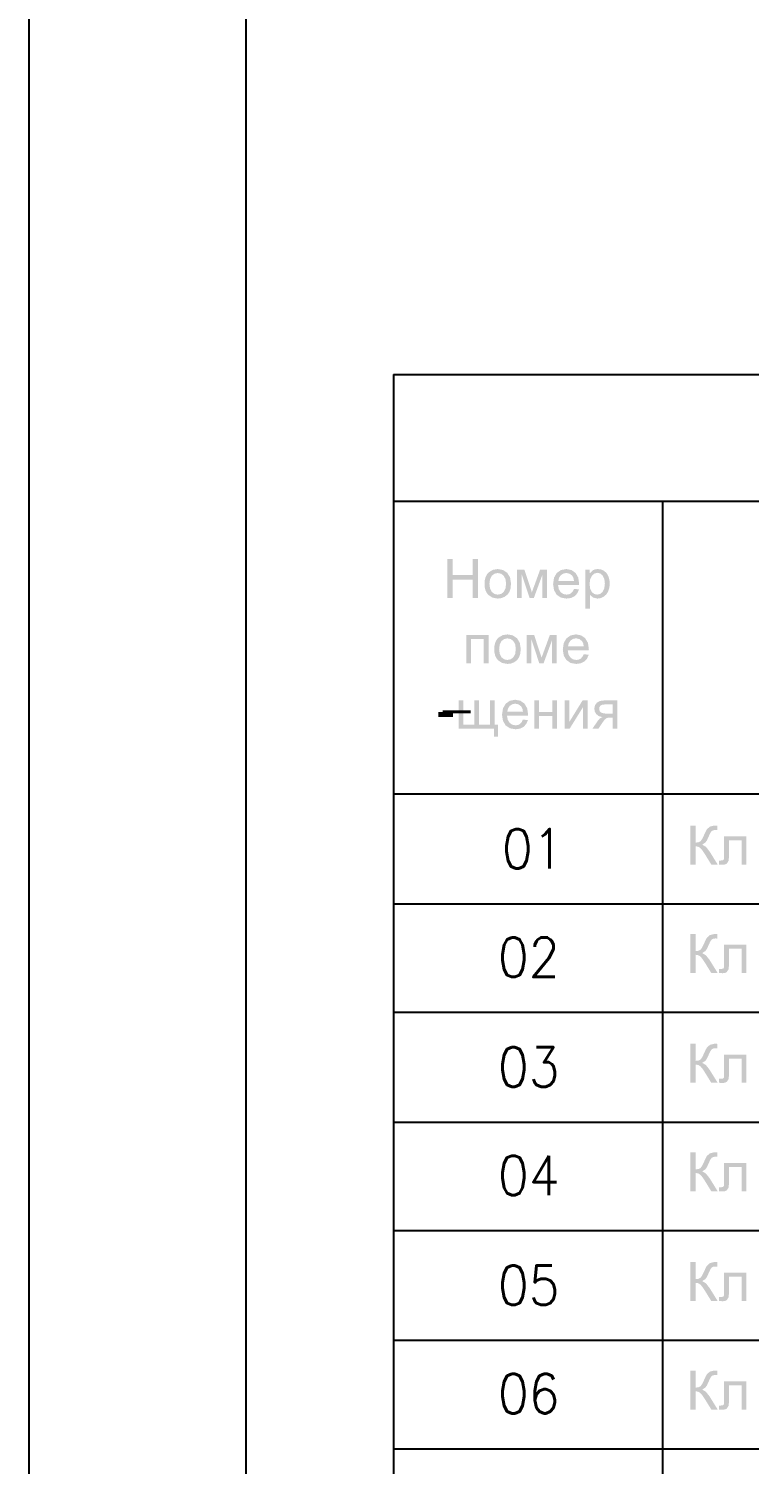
# Model space of a CAD drawing. Header units: millimetres. Extents: x 0 to 420, y 0 to 297.
# Drawn here: x 0.21 to 23.55, y 203.92 to 250.42 of the extents above; entities that cross this region are included whole.
import ezdxf

# ---------------------------------------------------------------- set-up
doc = ezdxf.new("R2010")
doc.units = ezdxf.units.MM
doc.layers.get('0').update_dxf_attribs({"linetype": 'CONTINUOUS'})
doc.styles.get("Standard").update_dxf_attribs({"font": 'STANDARD'})

msp = doc.modelspace()

# ---------------------------------------------------------------- hatches: boundary and pattern name
at = {"true_color": 0x0000fb}
for points in [[(13.772446, 231.986666), (13.772446, 233.2495), (13.939464, 233.2495), (13.939464, 232.730806), (14.595962, 232.730806), (14.595962, 233.2495), (14.76298, 233.2495), (14.76298, 231.986666), (14.595962, 231.986666), (14.595962, 232.581978), (13.939464, 232.581978), (13.939464, 231.986666)], [(16.027094, 232.901132), (16.267975, 232.901132), (16.508305, 232.169118), (16.775645, 232.901132), (16.998336, 232.901132), (16.998336, 231.986666), (16.843444, 231.986666), (16.843444, 232.723089), (16.572797, 231.986666), (16.434442, 231.986666), (16.178678, 232.758367), (16.178678, 231.986666), (16.027094, 231.986666)], [(14.383744, 230.784465), (15.105285, 230.784465), (15.105285, 229.869999), (14.950393, 229.869999), (14.950393, 230.656583), (14.538635, 230.656583), (14.538635, 229.869999), (14.383744, 229.869999)], [(16.341666, 230.784465), (16.582547, 230.784465), (16.822877, 230.052451), (17.090216, 230.784465), (17.312907, 230.784465), (17.312907, 229.869999), (17.158016, 229.869999), (17.158016, 230.606423), (16.887369, 229.869999), (16.749014, 229.869999), (16.49325, 230.6417), (16.49325, 229.869999), (16.341666, 229.869999)], [(14.133729, 228.667799), (14.289171, 228.667799), (14.289171, 227.880663), (14.641949, 227.880663), (14.641949, 228.667799), (14.796841, 228.667799), (14.796841, 227.880663), (15.151272, 227.880663), (15.151272, 228.667799), (15.305061, 228.667799), (15.305061, 227.880663), (15.407587, 227.880663), (15.407587, 227.494261), (15.279154, 227.494261), (15.279154, 227.753332), (14.133729, 227.753332)], [(16.584709, 228.667799), (16.739601, 228.667799), (16.739601, 228.28746), (17.168998, 228.28746), (17.168998, 228.667799), (17.32444, 228.667799), (17.32444, 227.753332), (17.168998, 227.753332), (17.168998, 228.159027), (16.739601, 228.159027), (16.739601, 227.753332), (16.584709, 227.753332)], [(17.566255, 228.667799), (17.721146, 228.667799), (17.721146, 227.970511), (18.151094, 228.667799), (18.318112, 228.667799), (18.318112, 227.753332), (18.163221, 227.753332), (18.163221, 228.446761), (17.733273, 227.753332), (17.566255, 227.753332)], [(13.475892, 228.132569), (13.475892, 228.288011), (13.952142, 228.288011), (13.952142, 228.132569)], [(21.644241, 224.6135), (21.811259, 224.6135), (21.811259, 224.060631), (21.908687, 224.071518), (21.972214, 224.104728), (22.025131, 224.179969), (22.091277, 224.318049), (22.138819, 224.423882), (22.177266, 224.493335), (22.27428, 224.579325), (22.413186, 224.614051), (22.486636, 224.613638), (22.51461, 224.612398), (22.51461, 224.467979), (22.480986, 224.46853), (22.447362, 224.469633), (22.377564, 224.45978), (22.328851, 224.430497), (22.286338, 224.369725), (22.238451, 224.265132), (22.179265, 224.134494), (22.130413, 224.063387), (22.025682, 223.99669), (22.14695, 223.923447), (22.266563, 223.771243), (22.526737, 223.350666), (22.31948, 223.350666), (22.108364, 223.693522), (22.028094, 223.813411), (21.962292, 223.888652), (21.895251, 223.928339), (21.811259, 223.941569), (21.811259, 223.350666), (21.644241, 223.350666)], [(22.734991, 224.265132), (23.455429, 224.265132), (23.455429, 223.350666), (23.301089, 223.350666), (23.301089, 224.13725), (22.890433, 224.13725), (22.890433, 223.681395), (22.887677, 223.549103), (22.87996, 223.471382), (22.822634, 223.382636), (22.765996, 223.354111), (22.688688, 223.344602), (22.564114, 223.351768), (22.564114, 223.480753), (22.631913, 223.480753), (22.700264, 223.490674), (22.727825, 223.522094), (22.733061, 223.567982), (22.734991, 223.662654)], [(21.644241, 221.099833), (21.811259, 221.099833), (21.811259, 220.546964), (21.908687, 220.557851), (21.972214, 220.591062), (22.025131, 220.666303), (22.091277, 220.804382), (22.138819, 220.910215), (22.177266, 220.979668), (22.27428, 221.065658), (22.413186, 221.100385), (22.486636, 221.099971), (22.51461, 221.098731), (22.51461, 220.954312), (22.480986, 220.954864), (22.447362, 220.955966), (22.377564, 220.946113), (22.328851, 220.91683), (22.286338, 220.856058), (22.238451, 220.751465), (22.179265, 220.620827), (22.130413, 220.54972), (22.025682, 220.483023), (22.14695, 220.409781), (22.266563, 220.257576), (22.526737, 219.836999), (22.31948, 219.836999), (22.108364, 220.179855), (22.028094, 220.299744), (21.962292, 220.374985), (21.895251, 220.414673), (21.811259, 220.427902), (21.811259, 219.836999), (21.644241, 219.836999)], [(22.734991, 220.751465), (23.455429, 220.751465), (23.455429, 219.836999), (23.301089, 219.836999), (23.301089, 220.623583), (22.890433, 220.623583), (22.890433, 220.167728), (22.887677, 220.035437), (22.87996, 219.957715), (22.822634, 219.86897), (22.765996, 219.840444), (22.688688, 219.830936), (22.564114, 219.838102), (22.564114, 219.967086), (22.631913, 219.967086), (22.700264, 219.977008), (22.727825, 220.008427), (22.733061, 220.054316), (22.734991, 220.148987)], [(21.644241, 217.543833), (21.811259, 217.543833), (21.811259, 216.990964), (21.908687, 217.001851), (21.972214, 217.035062), (22.025131, 217.110303), (22.091277, 217.248382), (22.138819, 217.354215), (22.177266, 217.423668), (22.27428, 217.509658), (22.413186, 217.544385), (22.486636, 217.543971), (22.51461, 217.542731), (22.51461, 217.398313), (22.480986, 217.398864), (22.447362, 217.399966), (22.377564, 217.390113), (22.328851, 217.36083), (22.286338, 217.300058), (22.238451, 217.195465), (22.179265, 217.064827), (22.130413, 216.99372), (22.025682, 216.927023), (22.14695, 216.853781), (22.266563, 216.701576), (22.526737, 216.280999), (22.31948, 216.280999), (22.108364, 216.623855), (22.028094, 216.743744), (21.962292, 216.818985), (21.895251, 216.858673), (21.811259, 216.871902), (21.811259, 216.280999), (21.644241, 216.280999)], [(22.734991, 217.195465), (23.455429, 217.195465), (23.455429, 216.280999), (23.301089, 216.280999), (23.301089, 217.067583), (22.890433, 217.067583), (22.890433, 216.611728), (22.887677, 216.479437), (22.87996, 216.401715), (22.822634, 216.31297), (22.765996, 216.284444), (22.688688, 216.274936), (22.564114, 216.282102), (22.564114, 216.411086), (22.631913, 216.411086), (22.700264, 216.421008), (22.727825, 216.452427), (22.733061, 216.498316), (22.734991, 216.592987)], [(21.644241, 214.030167), (21.811259, 214.030167), (21.811259, 213.477298), (21.908687, 213.488184), (21.972214, 213.521395), (22.025131, 213.596636), (22.091277, 213.734715), (22.138819, 213.840549), (22.177266, 213.910002), (22.27428, 213.995991), (22.413186, 214.030718), (22.486636, 214.030304), (22.51461, 214.029064), (22.51461, 213.884646), (22.480986, 213.885197), (22.447362, 213.886299), (22.377564, 213.876447), (22.328851, 213.847163), (22.286338, 213.786392), (22.238451, 213.681799), (22.179265, 213.551161), (22.130413, 213.480054), (22.025682, 213.413357), (22.14695, 213.340114), (22.266563, 213.18791), (22.526737, 212.767332), (22.31948, 212.767332), (22.108364, 213.110188), (22.028094, 213.230078), (21.962292, 213.305319), (21.895251, 213.345006), (21.811259, 213.358235), (21.811259, 212.767332), (21.644241, 212.767332)], [(22.734991, 213.681799), (23.455429, 213.681799), (23.455429, 212.767332), (23.301089, 212.767332), (23.301089, 213.553917), (22.890433, 213.553917), (22.890433, 213.098062), (22.887677, 212.96577), (22.87996, 212.888049), (22.822634, 212.799303), (22.765996, 212.770778), (22.688688, 212.761269), (22.564114, 212.768435), (22.564114, 212.897419), (22.631913, 212.897419), (22.700264, 212.907341), (22.727825, 212.93876), (22.733061, 212.984649), (22.734991, 213.07932)], [(21.644241, 210.474167), (21.811259, 210.474167), (21.811259, 209.921298), (21.908687, 209.932184), (21.972214, 209.965395), (22.025131, 210.040636), (22.091277, 210.178715), (22.138819, 210.284549), (22.177266, 210.354002), (22.27428, 210.439991), (22.413186, 210.474718), (22.486636, 210.474305), (22.51461, 210.473064), (22.51461, 210.328646), (22.480986, 210.329197), (22.447362, 210.3303), (22.377564, 210.320447), (22.328851, 210.291163), (22.286338, 210.230392), (22.238451, 210.125799), (22.179265, 209.995161), (22.130413, 209.924054), (22.025682, 209.857357), (22.14695, 209.784114), (22.266563, 209.63191), (22.526737, 209.211332), (22.31948, 209.211332), (22.108364, 209.554188), (22.028094, 209.674078), (21.962292, 209.749319), (21.895251, 209.789006), (21.811259, 209.802235), (21.811259, 209.211332), (21.644241, 209.211332)], [(22.734991, 210.125799), (23.455429, 210.125799), (23.455429, 209.211332), (23.301089, 209.211332), (23.301089, 209.997917), (22.890433, 209.997917), (22.890433, 209.542062), (22.887677, 209.40977), (22.87996, 209.332049), (22.822634, 209.243303), (22.765996, 209.214778), (22.688688, 209.205269), (22.564114, 209.212435), (22.564114, 209.341419), (22.631913, 209.341419), (22.700264, 209.351341), (22.727825, 209.38276), (22.733061, 209.428649), (22.734991, 209.52332)], [(21.644241, 206.9605), (21.811259, 206.9605), (21.811259, 206.407631), (21.908687, 206.418518), (21.972214, 206.451728), (22.025131, 206.526969), (22.091277, 206.665049), (22.138819, 206.770882), (22.177266, 206.840335), (22.27428, 206.926325), (22.413186, 206.961051), (22.486636, 206.960638), (22.51461, 206.959398), (22.51461, 206.814979), (22.480986, 206.81553), (22.447362, 206.816633), (22.377564, 206.80678), (22.328851, 206.777497), (22.286338, 206.716725), (22.238451, 206.612132), (22.179265, 206.481494), (22.130413, 206.410387), (22.025682, 206.34369), (22.14695, 206.270447), (22.266563, 206.118243), (22.526737, 205.697666), (22.31948, 205.697666), (22.108364, 206.040522), (22.028094, 206.160411), (21.962292, 206.235652), (21.895251, 206.275339), (21.811259, 206.288569), (21.811259, 205.697666), (21.644241, 205.697666)], [(22.734991, 206.612132), (23.455429, 206.612132), (23.455429, 205.697666), (23.301089, 205.697666), (23.301089, 206.48425), (22.890433, 206.48425), (22.890433, 206.028395), (22.887677, 205.896103), (22.87996, 205.818382), (22.822634, 205.729636), (22.765996, 205.701111), (22.688688, 205.691602), (22.564114, 205.698768), (22.564114, 205.827753), (22.631913, 205.827753), (22.700264, 205.837675), (22.727825, 205.869094), (22.733061, 205.914982), (22.734991, 206.009654)]]:
    msp.add_hatch(color=0, dxfattribs=at).paths.add_polyline_path(points, flags=0)
h = msp.add_hatch(color=0, dxfattribs=at)
h.paths.add_polyline_path([(14.975039, 232.444174), (14.983841, 232.562918), (15.010316, 232.665281), (15.054569, 232.75121), (15.116701, 232.820654), (15.24727, 232.896584), (15.403884, 232.922078), (15.575381, 232.891072), (15.712565, 232.798055), (15.802137, 232.650811), (15.832178, 232.456852), (15.818949, 232.298929), (15.779262, 232.17904), (15.71408, 232.08933), (15.624921, 232.021944), (15.519157, 231.979776), (15.403884, 231.96572), (15.23032, 231.996381), (15.09355, 232.088641), (15.041546, 232.15706), (15.004529, 232.239122), (14.982394, 232.334827)], flags=0)
h.paths.add_polyline_path([(15.13434, 232.444174), (15.153426, 232.290316), (15.210959, 232.180694), (15.297293, 232.115237), (15.403884, 232.093602), (15.509786, 232.115512), (15.596258, 232.181245), (15.653585, 232.292039), (15.672877, 232.449135), (15.653516, 232.598032), (15.595707, 232.706002), (15.508891, 232.771734), (15.403884, 232.793645), (15.297293, 232.771803), (15.210959, 232.706553), (15.153426, 232.597274)], flags=0)
h = msp.add_hatch(color=0, dxfattribs=at)
h.paths.add_polyline_path([(17.873615, 232.281015), (18.034018, 232.261171), (17.979861, 232.136596), (17.893458, 232.043441), (17.776601, 231.98515), (17.631631, 231.96572), (17.451453, 231.99645), (17.313029, 232.089192), (17.224972, 232.23802), (17.19562, 232.436457), (17.22511, 232.640958), (17.314131, 232.794196), (17.450695, 232.88997), (17.622812, 232.922078), (17.789485, 232.890728), (17.922673, 232.796952), (18.009765, 232.646815), (18.038979, 232.445828), (18.037877, 232.404487), (17.356023, 232.404487), (17.38131, 232.271024), (17.440911, 232.173528), (17.527245, 232.113514), (17.632182, 232.093602), (17.711144, 232.104764), (17.777703, 232.13825), (17.83186, 232.196196)], flags=0)
h.paths.add_polyline_path([(17.364292, 232.531818), (17.875268, 232.531818), (17.855356, 232.632621), (17.816839, 232.704899), (17.731401, 232.772148), (17.624465, 232.794747), (17.526418, 232.776695), (17.44532, 232.723089), (17.388683, 232.639236)], flags=0)
h = msp.add_hatch(color=0, dxfattribs=at)
h.paths.add_polyline_path([(18.237202, 231.636093), (18.237202, 232.901132), (18.378313, 232.901132), (18.378313, 232.782621), (18.491313, 232.8868), (18.560766, 232.913121), (18.643448, 232.922078), (18.753829, 232.906851), (18.850154, 232.861444), (18.928702, 232.788753), (18.985753, 232.69167), (19.019997, 232.576397), (19.031504, 232.450789), (19.018757, 232.317533), (18.980792, 232.198332), (18.918849, 232.098838), (18.834169, 232.025802), (18.735777, 231.980878), (18.632424, 231.96572), (18.493517, 231.998241), (18.392094, 232.081475), (18.392094, 231.636093)], flags=0)
h.paths.add_polyline_path([(18.377762, 232.438662), (18.395539, 232.285149), (18.448869, 232.177937), (18.527762, 232.114685), (18.621951, 232.093602), (18.717862, 232.115237), (18.798891, 232.180694), (18.854219, 232.292315), (18.872754, 232.451891), (18.854632, 232.604509), (18.800544, 232.713719), (18.721652, 232.778969), (18.629116, 232.800811), (18.535685, 232.77766), (18.45383, 232.708207), (18.396779, 232.594518)], flags=0)
h = msp.add_hatch(color=0, dxfattribs=at)
h.paths.add_polyline_path([(15.28961, 230.327508), (15.298412, 230.446252), (15.324888, 230.548614), (15.36914, 230.634543), (15.431272, 230.703988), (15.561841, 230.779918), (15.718455, 230.805411), (15.889952, 230.774406), (16.027136, 230.681388), (16.116708, 230.534145), (16.14675, 230.340186), (16.133521, 230.182263), (16.093833, 230.062373), (16.028652, 229.972663), (15.939493, 229.905277), (15.833728, 229.863109), (15.718455, 229.849053), (15.544892, 229.879714), (15.408121, 229.971974), (15.356118, 230.040394), (15.3191, 230.122456), (15.296965, 230.21816)], flags=0)
h.paths.add_polyline_path([(15.448911, 230.327508), (15.467997, 230.17365), (15.52553, 230.064027), (15.611864, 229.99857), (15.718455, 229.976935), (15.824358, 229.998846), (15.91083, 230.064578), (15.968156, 230.175372), (15.987448, 230.332469), (15.968087, 230.481366), (15.910278, 230.589335), (15.823462, 230.655067), (15.718455, 230.676978), (15.611864, 230.655136), (15.52553, 230.589886), (15.467997, 230.480608)], flags=0)
h = msp.add_hatch(color=0, dxfattribs=at)
h.paths.add_polyline_path([(18.188186, 230.164348), (18.34859, 230.144504), (18.294433, 230.01993), (18.20803, 229.926774), (18.091172, 229.868483), (17.946202, 229.849053), (17.766024, 229.879783), (17.6276, 229.972525), (17.539543, 230.121353), (17.510191, 230.319791), (17.539681, 230.524292), (17.628702, 230.677529), (17.765266, 230.773303), (17.937383, 230.805411), (18.104057, 230.774061), (18.237244, 230.680286), (18.324336, 230.530148), (18.35355, 230.329161), (18.352448, 230.28782), (17.670595, 230.28782), (17.695882, 230.154357), (17.755482, 230.056861), (17.841816, 229.996847), (17.946754, 229.976935), (18.025715, 229.988097), (18.092274, 230.021583), (18.146431, 230.07953)], flags=0)
h.paths.add_polyline_path([(17.678863, 230.415151), (18.18984, 230.415151), (18.169927, 230.515954), (18.131411, 230.588233), (18.045972, 230.655481), (17.939037, 230.678081), (17.840989, 230.660028), (17.759892, 230.606423), (17.703254, 230.522569)], flags=0)
h = msp.add_hatch(color=0, dxfattribs=at)
h.paths.add_polyline_path([(16.220019, 228.047681), (16.380423, 228.027838), (16.326266, 227.903263), (16.239863, 227.810108), (16.123005, 227.751817), (15.978036, 227.732386), (15.797857, 227.763116), (15.659433, 227.855858), (15.571376, 228.004687), (15.542024, 228.203124), (15.571514, 228.407625), (15.660536, 228.560863), (15.797099, 228.656636), (15.969216, 228.688745), (16.13589, 228.657394), (16.269077, 228.563619), (16.356169, 228.413482), (16.385384, 228.212495), (16.384281, 228.171154), (15.702428, 228.171154), (15.727715, 228.037691), (15.787315, 227.940194), (15.873649, 227.880181), (15.978587, 227.860268), (16.057548, 227.87143), (16.124108, 227.904917), (16.178265, 227.962863)], flags=0)
h.paths.add_polyline_path([(15.710696, 228.298484), (16.221673, 228.298484), (16.20176, 228.399288), (16.163244, 228.471566), (16.077806, 228.538814), (15.97087, 228.561414), (15.872822, 228.543362), (15.791725, 228.489756), (15.735087, 228.405902)], flags=0)
h = msp.add_hatch(color=0, dxfattribs=at)
h.paths.add_polyline_path([(19.281251, 228.667799), (19.281251, 227.753332), (19.127462, 227.753332), (19.127462, 228.109969), (19.037614, 228.109969), (18.966162, 228.104594), (18.915795, 228.088471), (18.866255, 228.044098), (18.798937, 227.953424), (18.66389, 227.753332), (18.471515, 227.753332), (18.639085, 227.999726), (18.715153, 228.087782), (18.79122, 228.127056), (18.675879, 228.159854), (18.594436, 228.222417), (18.546343, 228.305926), (18.530495, 228.40101), (18.551304, 228.508635), (18.61428, 228.593936), (18.716806, 228.649264), (18.857366, 228.667799)], flags=0)
h.paths.add_polyline_path([(19.127462, 228.539917), (18.906976, 228.539917), (18.792598, 228.528892), (18.727831, 228.496371), (18.698065, 228.449724), (18.688143, 228.396049), (18.70275, 228.324529), (18.747123, 228.275333), (18.828634, 228.246808), (18.956034, 228.237299), (19.127462, 228.237299)], flags=0)

# ---------------------------------------------------------------- linework, layer by layer
at = {"color": 0, "true_color": 0x000007}
for points in [[(0.211668, 0), (420.073667, 0), (420.073667, 296.925999), (0.211668, 296.925999)], [(7.239002, 1.735667), (418.338, 1.735667), (418.338, 295.190332), (7.239002, 295.190332)]]:
    msp.add_lwpolyline(points, close=True, dxfattribs=at)
at = {"color": 0, "true_color": 0x0000fb}
for points in [[(12.022668, 239.225666), (86.106001, 239.225666)], [(12.022668, 239.225666), (12.022668, 235.119332)]]:
    msp.add_lwpolyline(points, dxfattribs=at)
at = {"color": 0, "true_color": 0x000007}
for points in [[(12.022668, 235.119332), (86.106001, 235.119332)], [(12.022668, 235.119332), (12.022668, 84.285666)], [(20.743335, 235.119332), (20.743335, 84.285666)], [(12.022668, 225.636666), (86.106001, 225.636666)], [(12.022668, 222.080666), (86.106001, 222.080666)], [(12.022668, 218.566999), (86.106001, 218.566999)], [(12.022668, 215.010999), (86.106001, 215.010999)], [(12.022668, 211.497332), (86.106001, 211.497332)], [(12.022668, 207.941333), (86.106001, 207.941333)], [(12.022668, 204.427666), (86.106001, 204.427666)]]:
    msp.add_lwpolyline(points, dxfattribs=at)

# ---------------------------------------------------------------- texts
at = {"color": 0, "true_color": 0x0000fb, "char_height": 1.277872, "attachment_point": 1}
for s, insert, width in [('-', (13.419669, 229.031206), 0.5679431), ('01', (15.536335, 224.501538), 1.27787197), ('02', (15.409335, 220.987872), 1.56184351), ('03', (15.409335, 217.431871), 1.56184351), ('04', (15.409335, 213.918205), 1.70382929), ('05', (15.409335, 210.362203), 1.56184351), ('06', (15.409335, 206.848537), 1.56184351)]:
    msp.add_mtext(s, dxfattribs=dict(at, insert=insert, width=width))

doc.saveas('drawing.dxf')
